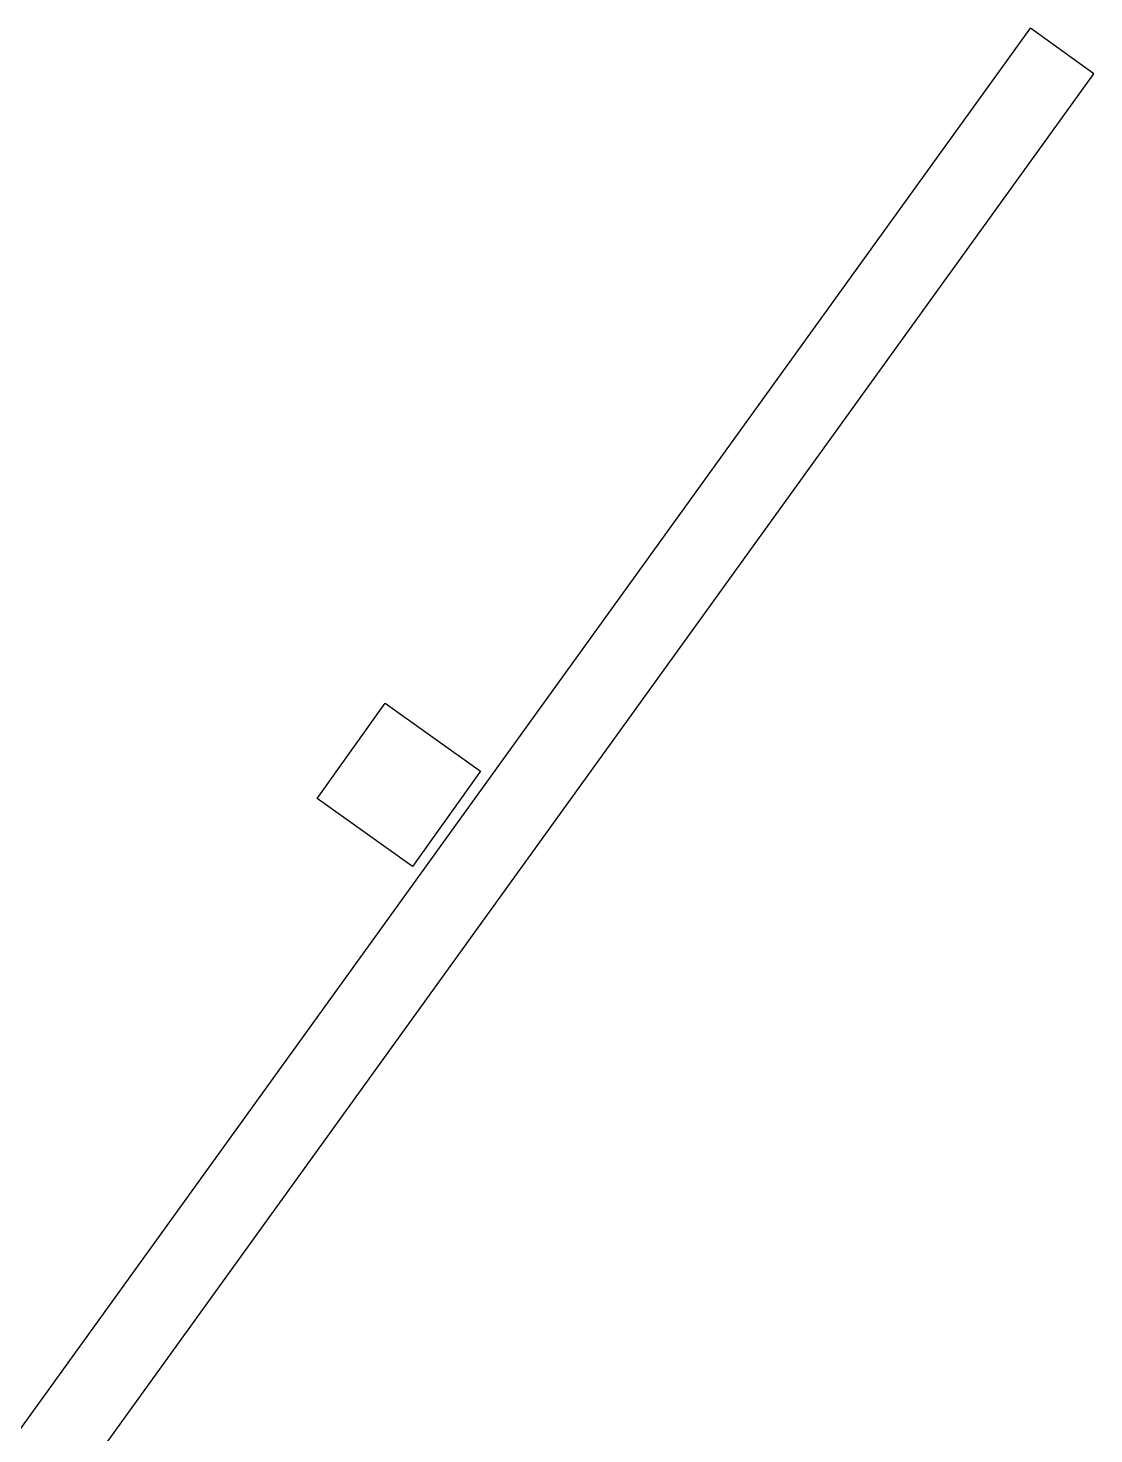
# Model space of a CAD drawing. Header units: metres. Extents: x 141303 to 146299, y 125960 to 127091.
# Drawn here: x 144685.909 to 144688.636, y 126058.332 to 126061.931 of the extents above; entities that cross this region are included whole.
import ezdxf

# ---------------------------------------------------------------- set-up
doc = ezdxf.new("R2010")
doc.units = ezdxf.units.M
doc.header["$MEASUREMENT"] = 0
doc.layers.add('new column', color=4, linetype='Continuous', lineweight=25)
doc.layers.add('NVMI_WALL', color=7, linetype='Continuous', lineweight=30)

msp = doc.modelspace()

# ---------------------------------------------------------------- linework, layer by layer
at = {"layer": 'new column'}
for p, q in [((144686.64853, 126059.95832), (144686.82246, 126060.20275)), ((144686.82246, 126060.20275), (144687.06689, 126060.02881)), ((144687.06689, 126060.02881), (144686.89295, 126059.78438)), ((144686.89295, 126059.78438), (144686.64853, 126059.95832))]:
    msp.add_line(p, q, dxfattribs=at)
at = {"layer": 'NVMI_WALL'}
for p, q in [((144683.09418, 126054.46722), (144688.4736, 126061.93059)), ((144683.09418, 126054.46722), (144688.4736, 126061.93059)), ((144683.09418, 126054.46722), (144688.4736, 126061.93059)), ((144688.63585, 126061.81365), (144688.4736, 126061.93059)), ((144685.41989, 126057.35185), (144688.63585, 126061.81365))]:
    msp.add_line(p, q, dxfattribs=at)

doc.saveas('drawing.dxf')
